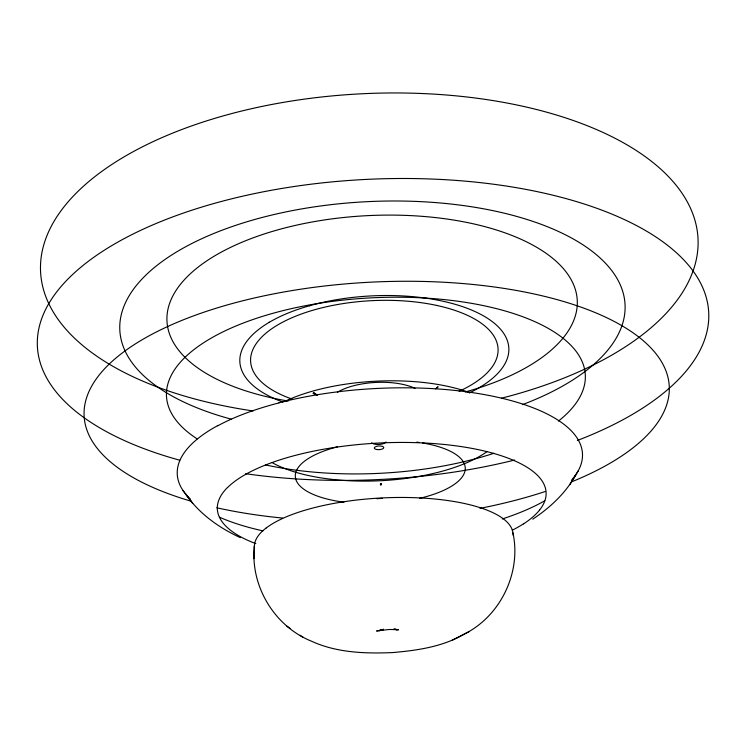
<?xml version="1.0" encoding="UTF-8"?>
<svg xmlns="http://www.w3.org/2000/svg" width="746" height="746" viewBox="0 0 746 746"><rect width="100%" height="100%" fill="white"/><g stroke="black" fill="none" stroke-linecap="round" stroke-linejoin="round"><path stroke-width="1.12" d="M512.959 532.905C521.473 572.443 500.706 615.842 464.544 633.96C442.723 646.875 417.107 650.456 392.275 652.601C364.999 653.71 336.586 652.778 311.362 641.14C274.23 626.183 249.994 585.573 254.414 545.82A128.564 42.214 -2.9 0 1 256.167 539.181A130.084 42.708 -2.9 0 1 266.033 528.093M253.966 558.67L254.414 545.82A130.093 42.718 -2.9 0 0 254.526 547.993M532.765 519.179C550.128 507.597 565.934 492.985 575.977 474.493M569.851 484.611L578.299 470.679M435.72 388.936L438.107 386.764L436.335 388.144M381.486 484.07L380.274 484.126M268.868 322.496L269.353 322.207M217.468 425.817L218.186 425.425M452.281 640.124L469.309 631.536M383.463 629.195L379.304 630.743L381.756 630.016M309.208 305.795L309.907 305.599M278.939 402.784L280.02 402.514A202.865 75.607 -2.9 0 1 509.21 400.089A202.865 75.607 -2.9 0 1 571.604 480.126M382.222 629.904L383.192 629.717L376.562 631.013L381.682 630.006M378.455 630.64L389.477 629.475L398.532 629.68L393.524 629.223M380.693 484.508L381.337 484.508M381.122 485.077L380.507 485.077M380.684 483.716L381.504 483.809M398.532 629.68L394.056 629.27L397.133 629.792L395.072 629.26M316.975 394.979L313.031 393.254L316.873 395.063M240.38 537.652C218.998 527.842 199.061 513.63 185.642 494.038M316.836 394.802L313.441 392.555L316.938 395.138M286.576 625.978L290.175 628.43M300.06 635.266L303.137 637.354M183.031 490.542L192.71 503.429M376.935 498.72A42.951 14.836 -2.9 0 1 382.166 498.365M422.441 442.956A85.072 31.463 -2.9 0 1 465.252 469.001A85.072 31.463 -2.9 0 1 419.728 498.319M343.943 502.198A85.072 31.463 -2.9 0 1 295.379 477.244A85.072 31.463 -2.9 0 1 337.295 446.854M416.818 442.108A85.072 31.463 -2.9 0 1 419.093 442.434M487.231 451.489A126.484 49.814 -2.9 0 1 272.02 462.539M284.422 401.553A126.484 49.814 -2.9 0 1 469.896 392.732M197.168 438.881A209.682 87.832 -2.9 0 1 238.039 325.125A209.682 87.832 -2.9 0 1 508.045 311.828A209.682 87.832 -2.9 0 1 558.4 421.098M493.945 453.27A209.682 87.832 -2.9 0 1 265.436 464.889M179.758 460.217A336.101 150.198 -2.9 0 1 119.407 241.219A336.101 150.198 -2.9 0 1 617.502 216.48A336.101 150.198 -2.9 0 1 577.395 440.466M514.656 460.04A336.101 150.198 -2.9 0 1 245.602 473.71M253.062 410.953A329.135 161.584 -2.9 0 1 102.939 170.582A329.135 161.584 -2.9 0 1 625.204 143.801A329.135 161.584 -2.9 0 1 501.424 398.224M288.189 401.059A205.392 95.208 -2.9 0 1 208.423 259.785A205.392 95.208 -2.9 0 1 529.371 243.28A205.392 95.208 -2.9 0 1 465.317 391.958M436.708 305.422A124.442 54.654 -2.9 0 0 405.535 301.039A123.081 54.094 -2.9 0 0 385.477 300.312A124.442 54.645 -2.9 0 0 351.608 302.41A123.771 54.374 -2.9 0 0 261.594 337.192A124.47 54.672 -2.9 0 0 252.223 351.189A123.025 54.048 -2.9 0 0 250.581 359.647A124.489 54.691 -2.9 0 0 254.311 373.205A123.743 54.355 -2.9 0 0 292.255 399.147M436.69 305.431A123.752 54.365 -2.9 0 1 497.47 344.587A124.461 54.672 -2.9 0 1 496.622 358.472A122.969 54.01 -2.9 0 1 492.36 366.631A124.479 54.691 -2.9 0 1 479.613 379.388M479.594 379.388A123.743 54.355 -2.9 0 1 459.116 391.258M266.061 528.093A129.347 42.475 -2.9 0 1 360.626 499.596A130.046 42.681 -2.9 0 1 396.145 497.489A128.629 42.252 -2.9 0 1 417.145 497.787A130.046 42.69 -2.9 0 1 449.717 500.827A129.328 42.466 -2.9 0 1 512.502 530.742A130.065 42.708 -2.9 0 1 513.052 535.078M385.962 441.94A7.46 2.9 -2.9 0 1 379.033 444.448A7.46 2.9 -2.9 0 1 371.667 442.788M227.521 487.586A164.465 57.787 -2.9 0 1 342.563 446.322A165.323 58.067 -2.9 0 1 388.461 442.648A163.551 57.507 -2.9 0 1 415.97 442.648A165.314 58.067 -2.9 0 1 459.07 446.276A164.418 57.778 -2.9 0 1 544.888 486.485A165.36 58.104 -2.9 0 1 543.386 504.212A163.197 57.33 -2.9 0 1 539.582 510.012M227.511 487.464A165.398 58.123 -2.9 0 0 218.009 502.673A163.29 57.377 -2.9 0 0 217.319 508.781A165.398 58.123 -2.9 0 0 225.413 525.697A164.428 57.768 -2.9 0 0 255.822 543.629M523.571 523.776A164.39 57.759 -2.9 0 1 512.241 530.22M539.507 510.124A165.36 58.104 -2.9 0 1 523.524 523.888M337.36 392.228A49.087 20.217 -2.9 0 1 415.046 388.368M282.995 402.113A134.662 59.102 -2.9 0 1 276.785 318.197A134.662 59.102 -2.9 0 1 468.208 308.695A134.662 59.102 -2.9 0 1 469.486 392.853M218.345 425.462A203.08 75.551 -2.9 0 1 279.088 402.877M544.794 500.771A202.865 75.607 -2.9 0 1 502.3 518.955M262.928 530.863A202.865 75.607 -2.9 0 1 219.557 517.239M190.435 499.093A202.865 75.607 -2.9 0 1 217.384 425.798M231.167 419.131A252.931 115.807 -2.9 0 1 180.383 249.714A252.931 115.807 -2.9 0 1 557.421 230.99A252.931 115.807 -2.9 0 1 522.405 404.658M191.545 501.321A292.945 119.118 -2.9 0 1 160.157 330.086A292.945 119.118 -2.9 0 1 584.696 308.48A292.945 119.118 -2.9 0 1 571.231 482M545.373 491.465A292.945 119.118 -2.9 0 1 479.986 508.352M282.678 518.05A292.945 119.118 -2.9 0 1 216.76 507.774M376.646 449.502A4.756 1.837 -2.8 0 0 383.798 447.637A4.756 1.837 -2.8 0 0 376.702 446.313A4.756 1.837 -2.8 0 0 376.646 449.502"/></g></svg>
